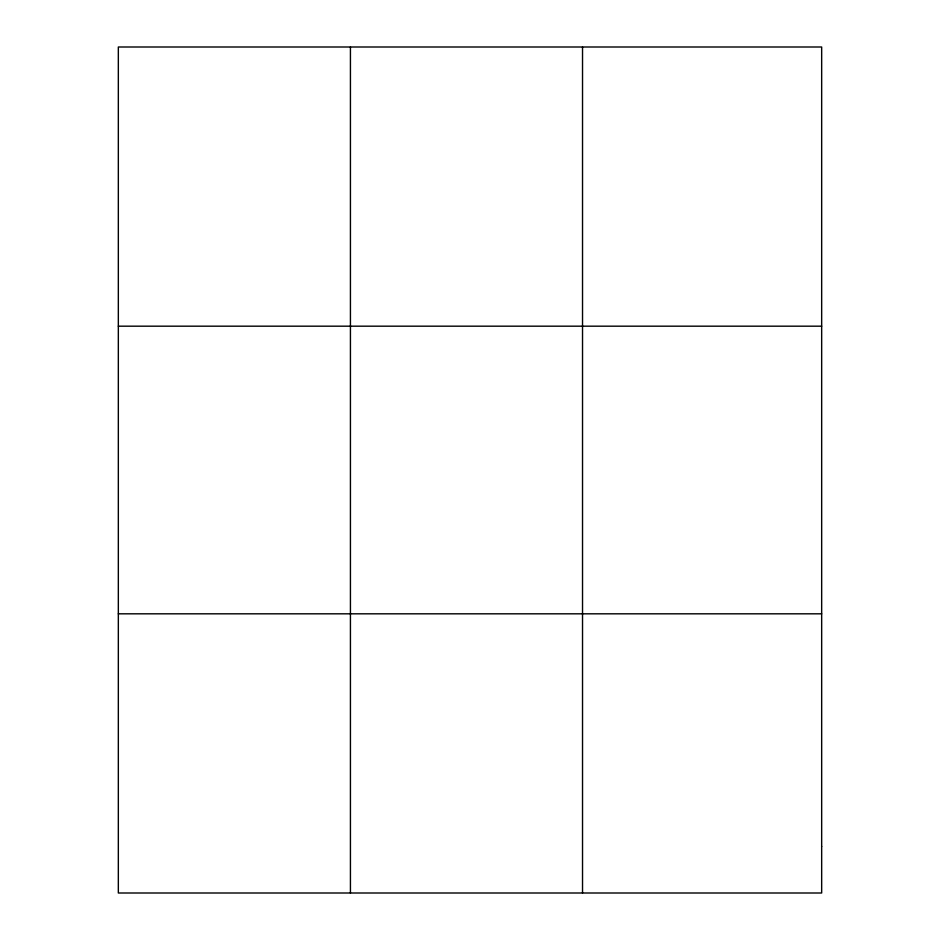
<?xml version="1.0" encoding="UTF-8"?>
<svg xmlns="http://www.w3.org/2000/svg" width="940" height="940" viewBox="0 0 940 940"><rect width="100%" height="100%" fill="white"/><g stroke="black" fill="none" stroke-linecap="round" stroke-linejoin="round"><path stroke-width="1.41" d="M350.432 47L350.432 893M582.53 47L582.53 893M118.334 326.18L821.666 326.18M118.334 613.82L821.666 613.82M821.666 846.47L821.666 893L118.334 893L118.334 47L821.666 47L821.666 846.47"/></g></svg>
